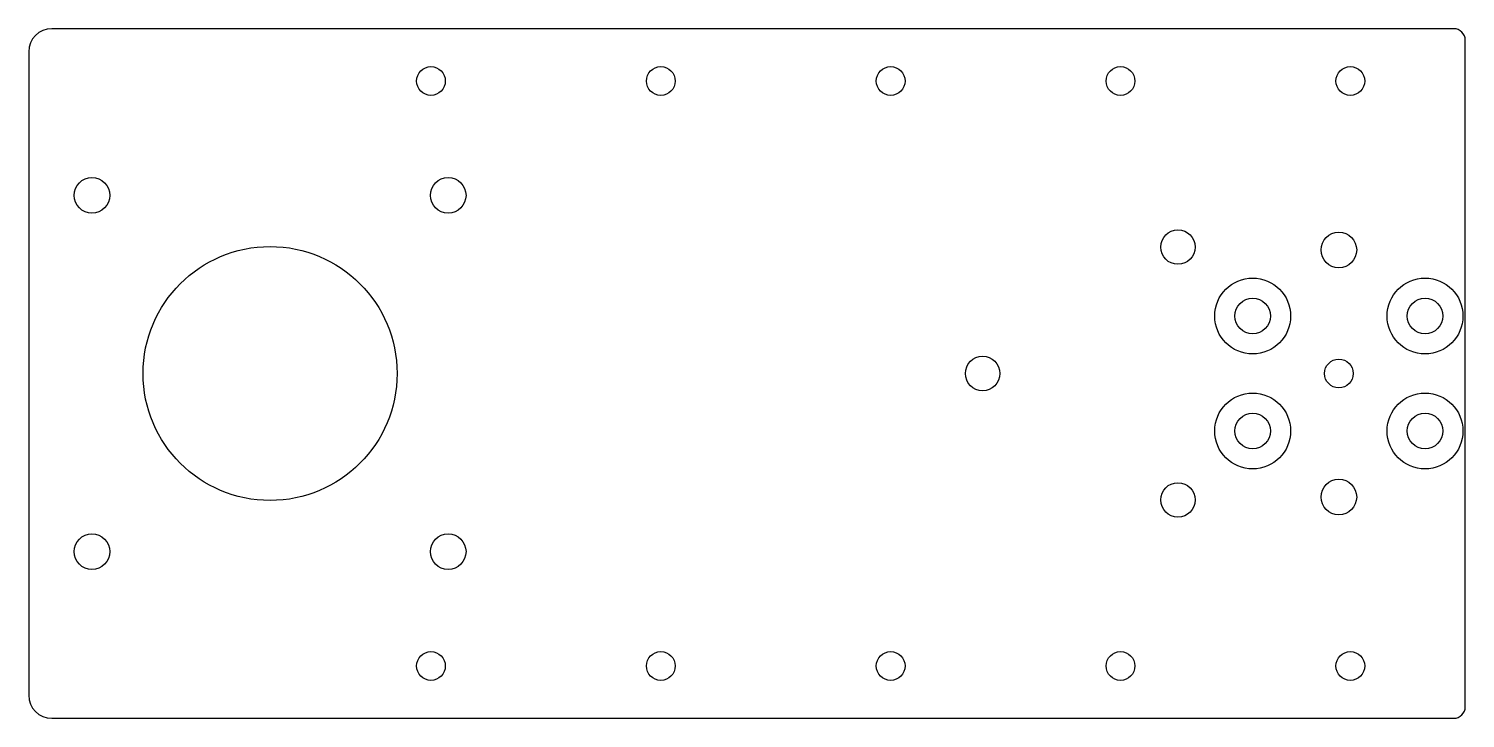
# Model space of a CAD drawing. Header units: millimetres. Extents: x -125 to 0, y -60 to 0.
import ezdxf

# ---------------------------------------------------------------- set-up
doc = ezdxf.new("R2010")
doc.units = ezdxf.units.MM
doc.layers.get('0').update_dxf_attribs({"linetype": 'CONTINUOUS'})

msp = doc.modelspace()

# ---------------------------------------------------------------- linework, layer by layer
for p, q in [((-1, 0), (-123, 0)), ((0, -11.05), (0, -1)), ((-125, -2), (-125, -11.05)), ((-125, -11.05), (-125, -48.95)), ((0, -48.95), (0, -11.05)), ((-125, -48.95), (-125, -58)), ((0, -59), (0, -48.95)), ((-123, -60), (-1, -60))]:
    msp.add_line(p, q)
for centre, radius in [((-90, -4.55), 1.25), ((-70, -4.55), 1.25), ((-50, -4.55), 1.25), ((-30, -4.55), 1.25), ((-10, -4.55), 1.25), ((-119.5, -14.5), 1.55), ((-88.5, -14.5), 1.55), ((-25, -19), 1.5), ((-11, -19.25), 1.55), ((-104, -30), 11.05), ((-18.5, -25), 3.3), ((-3.5, -25), 3.3), ((-18.5, -25), 1.55), ((-3.5, -25), 1.55), ((-42, -30), 1.5), ((-11, -30), 1.25), ((-18.5, -35), 3.3), ((-3.5, -35), 3.3), ((-18.5, -35), 1.55), ((-3.5, -35), 1.55), ((-25, -41), 1.5), ((-11, -40.75), 1.55), ((-119.5, -45.5), 1.55), ((-88.5, -45.5), 1.55), ((-90, -55.45), 1.25), ((-70, -55.45), 1.25), ((-50, -55.45), 1.25), ((-30, -55.45), 1.25), ((-10, -55.45), 1.25)]:
    msp.add_circle(centre, radius)
for centre, radius, start, end in [((-123, -2), 2, 90, 180), ((-1, -1), 1, 0, 90), ((-123, -58), 2, 180, 270), ((-1, -59), 1, -90, 0)]:
    msp.add_arc(centre, radius, start, end)

doc.saveas('drawing.dxf')
